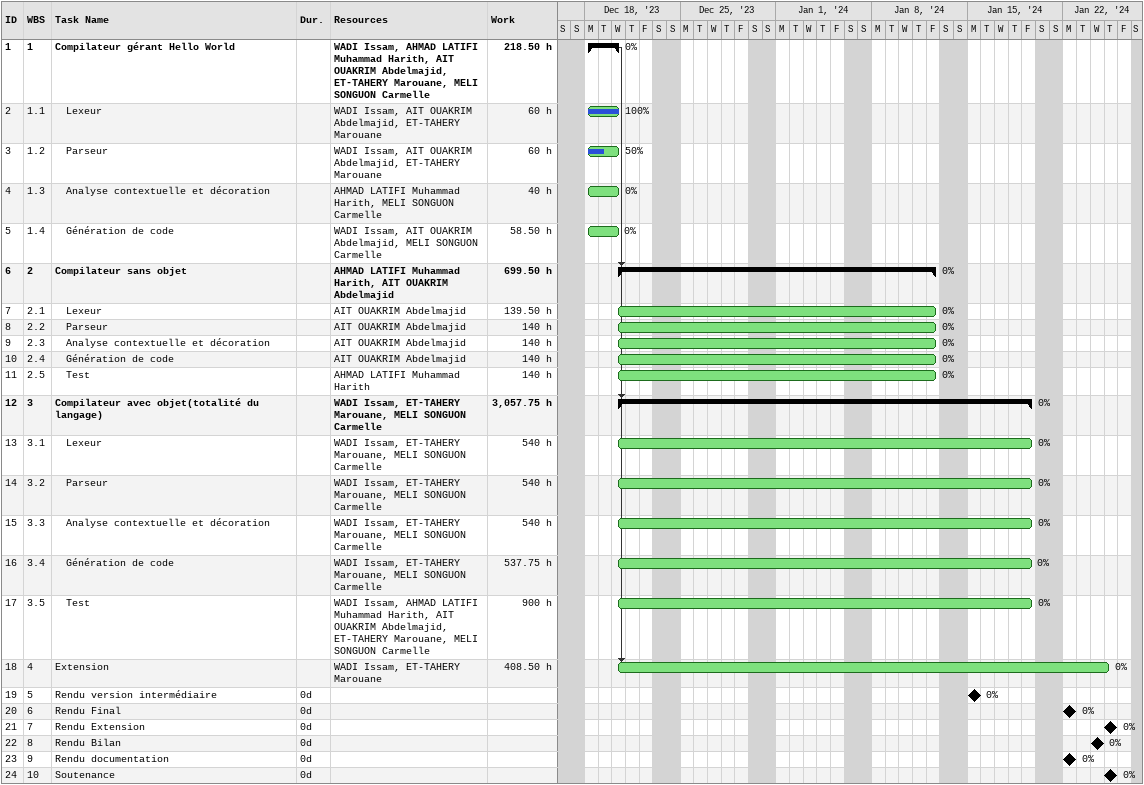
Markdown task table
| ID | WBS | Task | Duration | Start | Finish | Predecessors | Resources | % complete | Work (h) |
|---|---|---|---|---|---|---|---|---|---|
| 1 | 1 | **Compilateur gérant Hello World** |  | 2023-12-18 | 2023-12-20 |  | WADI Issam, AHMAD LATIFI Muhammad Harith, AIT OUAKRIM Abdelmajid, ET-TAHERY Marouane, MELI SONGUON Carmelle | 0 | 218.50 |
| 2 | 1.1 | Lexeur |  | 2023-12-18 | 2023-12-20 |  | WADI Issam, AIT OUAKRIM Abdelmajid, ET-TAHERY Marouane | 100 | 60 |
| 3 | 1.2 | Parseur |  | 2023-12-18 | 2023-12-20 |  | WADI Issam, AIT OUAKRIM Abdelmajid, ET-TAHERY Marouane | 50 | 60 |
| 4 | 1.3 | Analyse contextuelle et décoration |  | 2023-12-18 | 2023-12-20 |  | AHMAD LATIFI Muhammad Harith, MELI SONGUON Carmelle | 0 | 40 |
| 5 | 1.4 | Génération de code |  | 2023-12-18 | 2023-12-20 |  | WADI Issam, AIT OUAKRIM Abdelmajid, MELI SONGUON Carmelle | 0 | 58.50 |
| 6 | 2 | **Compilateur sans objet** |  | 2023-12-20 | 2024-01-12 | 1 | AHMAD LATIFI Muhammad Harith, AIT OUAKRIM Abdelmajid | 0 | 699.50 |
| 7 | 2.1 | Lexeur |  | 2023-12-20 | 2024-01-12 |  | AIT OUAKRIM Abdelmajid | 0 | 139.50 |
| 8 | 2.2 | Parseur |  | 2023-12-20 | 2024-01-12 |  | AIT OUAKRIM Abdelmajid | 0 | 140 |
| 9 | 2.3 | Analyse contextuelle et décoration |  | 2023-12-20 | 2024-01-12 |  | AIT OUAKRIM Abdelmajid | 0 | 140 |
| 10 | 2.4 | Génération de code |  | 2023-12-20 | 2024-01-12 |  | AIT OUAKRIM Abdelmajid | 0 | 140 |
| 11 | 2.5 | Test |  | 2023-12-20 | 2024-01-12 |  | AHMAD LATIFI Muhammad Harith | 0 | 140 |
| 12 | 3 | **Compilateur avec objet(totalité du langage)** |  | 2023-12-20 | 2024-01-19 | 1 | WADI Issam, ET-TAHERY Marouane, MELI SONGUON Carmelle | 0 | 3057.75 |
| 13 | 3.1 | Lexeur |  | 2023-12-20 | 2024-01-19 |  | WADI Issam, ET-TAHERY Marouane, MELI SONGUON Carmelle | 0 | 540 |
| 14 | 3.2 | Parseur |  | 2023-12-20 | 2024-01-19 |  | WADI Issam, ET-TAHERY Marouane, MELI SONGUON Carmelle | 0 | 540 |
| 15 | 3.3 | Analyse contextuelle et décoration |  | 2023-12-20 | 2024-01-19 |  | WADI Issam, ET-TAHERY Marouane, MELI SONGUON Carmelle | 0 | 540 |
| 16 | 3.4 | Génération de code |  | 2023-12-20 | 2024-01-19 |  | WADI Issam, ET-TAHERY Marouane, MELI SONGUON Carmelle | 0 | 537.75 |
| 17 | 3.5 | Test |  | 2023-12-20 | 2024-01-19 |  | WADI Issam, AHMAD LATIFI Muhammad Harith, AIT OUAKRIM Abdelmajid, ET-TAHERY Marouane, MELI SONGUON Carmelle | 0 | 900 |
| 18 | 4 | Extension |  | 2023-12-20 | 2024-01-25 | 1 | WADI Issam, ET-TAHERY Marouane | 0 | 408.50 |
| 19 | 5 | Rendu version intermédiaire | 0d | 2024-01-15 | 2024-01-15 |  |  | 0 |  |
| 20 | 6 | Rendu Final | 0d | 2024-01-22 | 2024-01-22 |  |  | 0 |  |
| 21 | 7 | Rendu Extension | 0d | 2024-01-25 | 2024-01-25 |  |  | 0 |  |
| 22 | 8 | Rendu Bilan | 0d | 2024-01-24 | 2024-01-24 |  |  | 0 |  |
| 23 | 9 | Rendu documentation | 0d | 2024-01-22 | 2024-01-22 |  |  | 0 |  |
| 24 | 10 | Soutenance | 0d | 2024-01-25 | 2024-01-25 |  |  | 0 |  |
